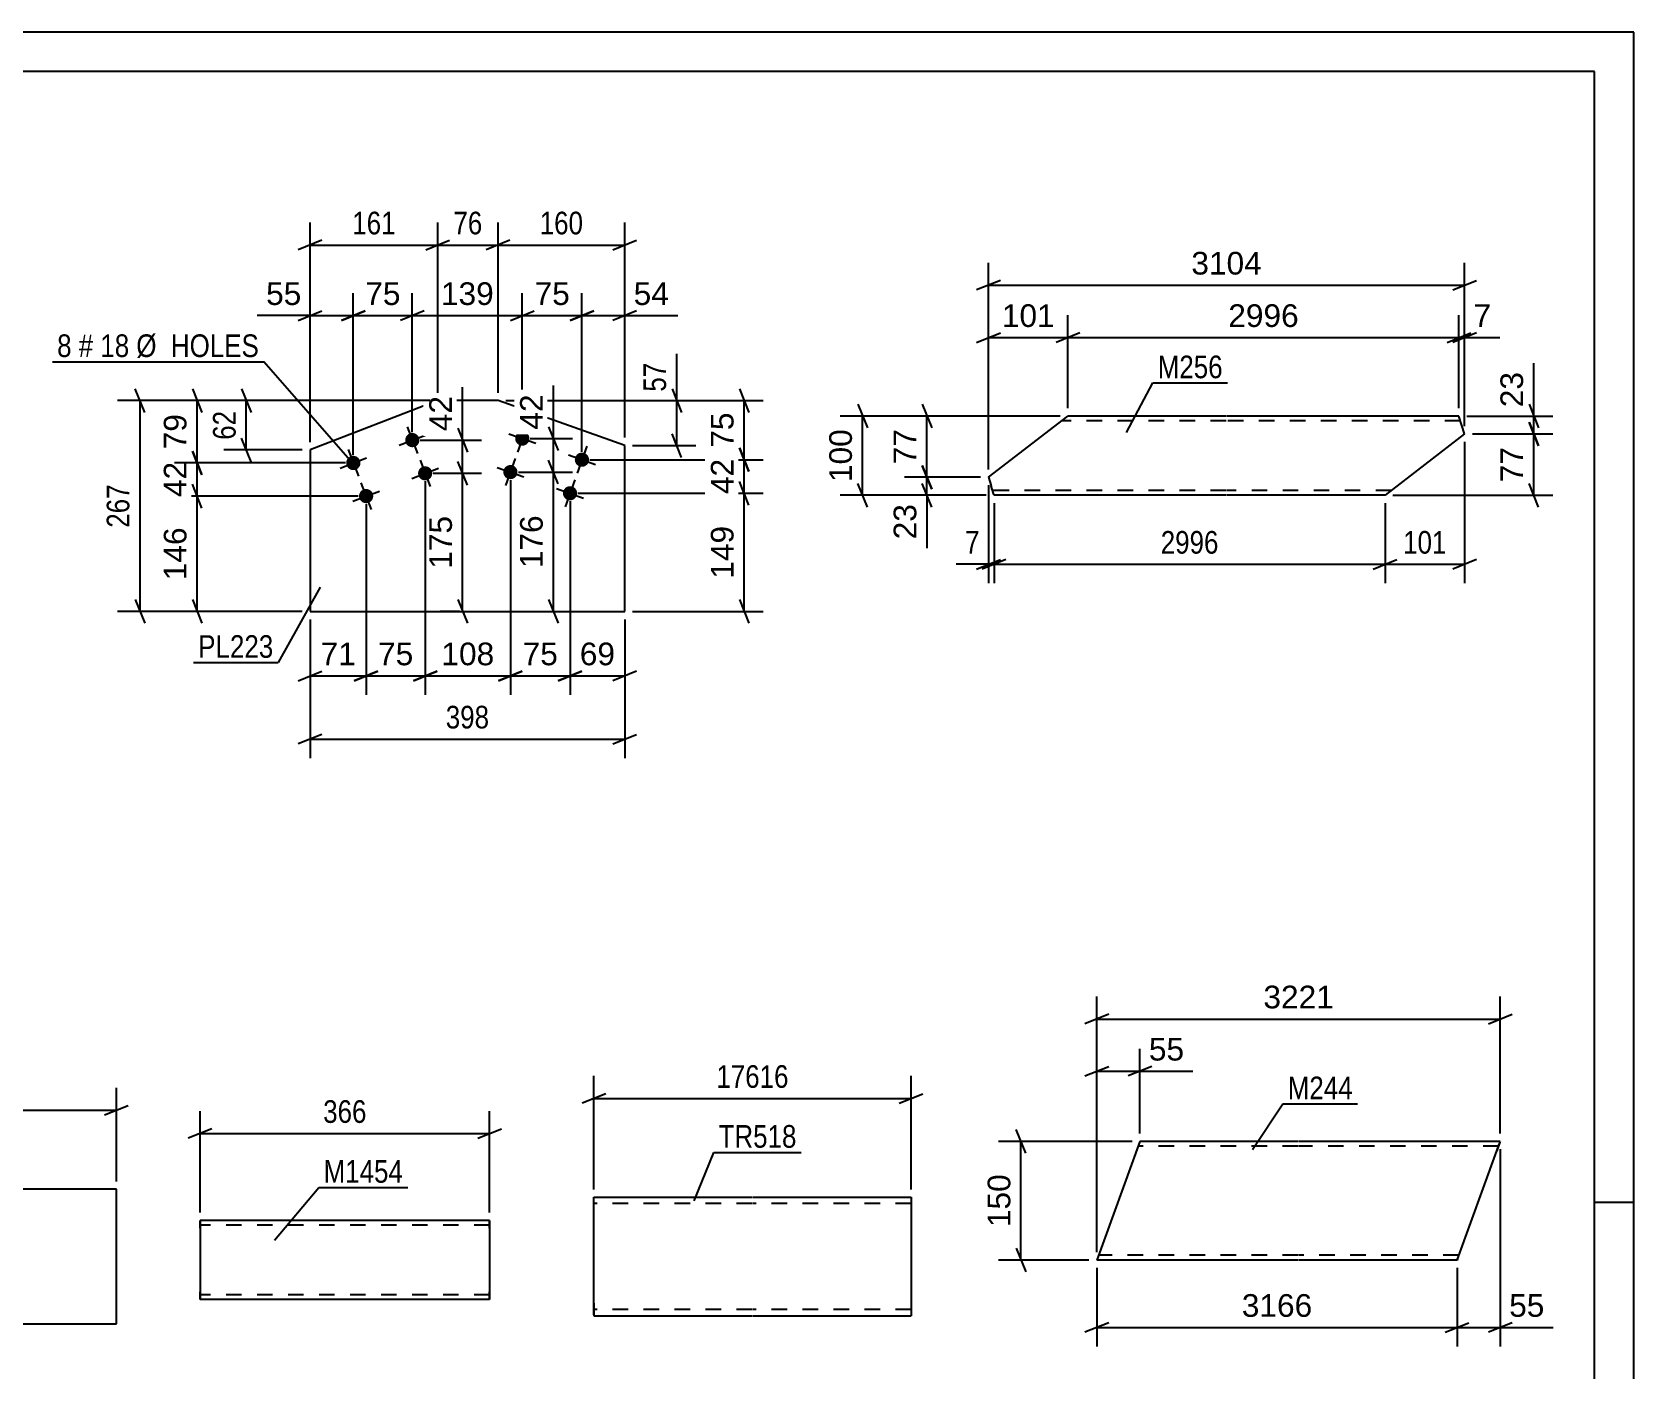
# Model space of a CAD drawing. Header units: millimetres. Extents: x 0 to 420, y 0 to 297.
# Drawn here: x 217.4 to 420, y 127.8 to 297 of the extents above; entities that cross this region are included whole.
import ezdxf

# ---------------------------------------------------------------- set-up
doc = ezdxf.new("R2010")
doc.units = ezdxf.units.MM
doc.linetypes.add('DXK_LINE_DOT2', pattern=[3.9198, 1.9599, -1.9599])
doc.styles.add('Arial', font='ARIAL.TTF', dxfattribs={"height": 0.2})
doc.styles.add('Arial Narrow', font='ARIALN.TTF', dxfattribs={"height": 0.2})

# ---------------------------------------------------------------- blocks, each defined once
blk = doc.blocks.new('Unknown-318887154-1115')
at = {"color": 5, "linetype": 'Continuous'}
for p, q in [((420, 297), (0, 297)), ((420, 0), (420, 297)), ((415, 292), (5, 292)), ((415, 5), (415, 292)), ((420, 149), (415, 149))]:
    blk.add_line(p, q, dxfattribs=at)
blk = doc.blocks.new('Part-318887154-2522 - 2506')
at = {"color": 2, "linetype": 'Continuous'}
for p, q in [((338.38, 240.7), (348.43, 248.44)), ((368.43, 248.44), (348.43, 248.44)), ((397.86, 248.44), (368.53, 248.44)), ((398.58, 246.18), (397.86, 248.44)), ((398.58, 246.18), (388.53, 238.44)), ((338.38, 240.7), (338.71, 239.64)), ((338.98, 238.79), (338.71, 239.64)), ((339.07, 238.53), (338.98, 238.79)), ((339.09, 238.44), (339.07, 238.53)), ((368.43, 238.44), (339.09, 238.44)), ((388.53, 238.44), (368.53, 238.44))]:
    blk.add_line(p, q, dxfattribs=at)
at = {"color": 7, "linetype": 'DXK_LINE_DOT2'}
for p, q in [((368.43, 247.84), (347.65, 247.84)), ((398.05, 247.84), (368.53, 247.84)), ((338.86, 239.18), (338.71, 239.64)), ((338.98, 238.79), (338.89, 239.08)), ((368.43, 239.04), (338.9, 239.04)), ((389.31, 239.04), (368.53, 239.04))]:
    blk.add_line(p, q, dxfattribs=at)
blk = doc.blocks.new('Part-318887154-2171 - 2155')
at = {"color": 2, "linetype": 'Continuous'}
for p, q in [((238.69, 146.73), (238.69, 146.73)), ((275.3, 146.73), (238.69, 146.73)), ((238.69, 146.64), (238.69, 146.73)), ((238.69, 146.38), (238.69, 146.64)), ((238.69, 145.99), (238.69, 146.38)), ((238.69, 145.99), (238.69, 137.47)), ((275.3, 146.73), (275.3, 146.64)), ((275.3, 146.64), (275.3, 146.38)), ((275.3, 146.38), (275.3, 145.99)), ((275.3, 145.99), (275.3, 137.47)), ((238.69, 137.08), (238.69, 137.47)), ((238.69, 136.82), (238.69, 137.08)), ((238.69, 136.73), (238.69, 136.82)), ((238.69, 136.73), (238.69, 136.73)), ((275.3, 136.73), (238.69, 136.73)), ((275.3, 137.47), (275.3, 137.08)), ((275.3, 137.08), (275.3, 136.82)), ((275.3, 136.82), (275.3, 136.73))]:
    blk.add_line(p, q, dxfattribs=at)
at = {"color": 7, "linetype": 'DXK_LINE_DOT2'}
for p, q in [((238.69, 146.73), (238.69, 146.73)), ((238.69, 146.73), (238.69, 146.64)), ((238.69, 146.64), (238.69, 146.38)), ((238.69, 146.38), (238.69, 146.13)), ((238.69, 146.13), (238.69, 137.37)), ((238.69, 146.13), (238.69, 146.13)), ((275.3, 146.13), (238.69, 146.13)), ((238.69, 146.08), (238.69, 146.13)), ((238.69, 146.08), (238.69, 146.13)), ((238.69, 146.08), (238.69, 137.7)), ((238.69, 145.99), (238.69, 146.08)), ((238.69, 145.95), (238.69, 145.99)), ((238.69, 145.76), (238.69, 145.95)), ((275.3, 146.64), (275.3, 146.73)), ((275.3, 146.38), (275.3, 146.64)), ((275.3, 146.13), (275.3, 146.38)), ((275.3, 146.13), (275.3, 137.37)), ((275.3, 146.08), (275.3, 146.13)), ((275.3, 146.08), (275.3, 146.13)), ((275.3, 146.08), (275.3, 137.7)), ((275.3, 145.99), (275.3, 146.08)), ((275.3, 145.95), (275.3, 145.99)), ((275.3, 145.76), (275.3, 145.95)), ((238.69, 145.76), (238.69, 137.5)), ((275.3, 145.76), (275.3, 137.5)), ((238.69, 137.5), (238.69, 137.7)), ((238.69, 137.37), (238.69, 137.5)), ((238.69, 137.5), (238.69, 137.37)), ((238.69, 137.33), (238.69, 137.37)), ((238.69, 137.37), (238.69, 137.33)), ((238.69, 137.37), (238.69, 137.08)), ((238.69, 137.33), (238.69, 137.33)), ((275.3, 137.33), (238.69, 137.33)), ((238.69, 137.08), (238.69, 136.82)), ((238.69, 136.82), (238.69, 136.73)), ((238.69, 136.73), (238.69, 136.73)), ((275.3, 137.5), (275.3, 137.7)), ((275.3, 137.37), (275.3, 137.5)), ((275.3, 137.5), (275.3, 137.37)), ((275.3, 137.33), (275.3, 137.37)), ((275.3, 137.37), (275.3, 137.33)), ((275.3, 137.08), (275.3, 137.37)), ((275.3, 136.82), (275.3, 137.08)), ((275.3, 136.73), (275.3, 136.82))]:
    blk.add_line(p, q, dxfattribs=at)
blk = doc.blocks.new('Part-318887154-2243 - 2229')
at = {"color": 2, "linetype": 'Continuous'}
for p, q in [((188.47, 150.68), (188.47, 133.68)), ((228.11, 150.68), (188.47, 150.68)), ((228.11, 133.68), (228.11, 150.68)), ((188.47, 133.68), (228.11, 133.68))]:
    blk.add_line(p, q, dxfattribs=at)
blk = doc.blocks.new('Part-318887154-1983 - 1963')
at = {"color": 2, "linetype": 'Continuous'}
for p, q in [((288.49, 136.27), (288.49, 149.67)), ((288.49, 149.67), (308.49, 149.67)), ((308.59, 149.67), (328.59, 149.67)), ((328.59, 149.67), (328.59, 149.55)), ((328.59, 149.55), (328.59, 134.67)), ((288.49, 136.27), (288.49, 134.67)), ((288.49, 134.67), (308.49, 134.67)), ((308.59, 134.67), (328.59, 134.67))]:
    blk.add_line(p, q, dxfattribs=at)
at = {"color": 7, "linetype": 'DXK_LINE_DOT2'}
for p, q in [((308.49, 148.87), (288.49, 148.87)), ((328.59, 148.87), (308.59, 148.87)), ((288.49, 134.79), (288.49, 136.27)), ((288.49, 135.47), (288.49, 135.53)), ((308.49, 135.47), (288.49, 135.47)), ((328.59, 135.47), (308.59, 135.47)), ((328.59, 135.47), (328.59, 135.53))]:
    blk.add_line(p, q, dxfattribs=at)
blk = doc.blocks.new('Bolt-318887154-1687 - 1681')
at = {"linetype": 'Continuous'}
for points in [[(280.28, 245.3, -1), (278.58, 245.9, -1)], [(287.82, 242.63, -1), (286.12, 243.23, -1)], [(278.77, 241.06, -1), (277.08, 241.66, -1)], [(286.31, 238.38, -1), (284.62, 238.99, -1)]]:
    blk.add_hatch(color=1, dxfattribs=at).paths.add_polyline_path(points)
at = {"color": 1, "linetype": 'Continuous'}
for p, q in [((280.03, 247.3), (278.83, 243.9)), ((277.73, 246.2), (281.13, 245)), ((285.27, 243.53), (288.67, 242.32)), ((287.57, 244.62), (286.37, 241.23)), ((276.23, 241.96), (279.62, 240.76)), ((278.53, 243.06), (277.32, 239.66)), ((283.77, 239.29), (287.16, 238.08)), ((286.07, 240.38), (284.86, 236.99))]:
    blk.add_line(p, q, dxfattribs=at)
blk = doc.blocks.new('Bolt-318887154-1692 - 1681')
at = {"linetype": 'Continuous'}
for points in [[(266.36, 245.73, -1), (264.68, 245.08, -1)], [(258.9, 242.84, -1), (257.22, 242.19, -1)], [(267.98, 241.53, -1), (266.31, 240.88, -1)], [(260.52, 238.65, -1), (258.84, 238, -1)]]:
    blk.add_hatch(color=1, dxfattribs=at).paths.add_polyline_path(points)
at = {"color": 1, "linetype": 'Continuous'}
for p, q in [((263.84, 244.75), (267.2, 246.05)), ((264.87, 247.08), (266.17, 243.73)), ((256.38, 241.87), (259.74, 243.17)), ((257.41, 244.2), (258.71, 240.84)), ((265.47, 240.56), (268.82, 241.86)), ((266.5, 242.89), (267.79, 239.53)), ((259.03, 240), (260.33, 236.64)), ((258.01, 237.67), (261.36, 238.97))]:
    blk.add_line(p, q, dxfattribs=at)
blk = doc.blocks.new('Part-318887154-1707 - 1681')
at = {"color": 2, "linetype": 'Continuous'}
for p, q in [((268.74, 250.4), (252.6, 244.16)), ((276.36, 250.4), (268.74, 250.4)), ((292.38, 244.72), (276.36, 250.4)), ((252.6, 244.16), (252.6, 223.74)), ((292.38, 223.74), (292.38, 244.72)), ((252.6, 223.74), (292.38, 223.74))]:
    blk.add_line(p, q, dxfattribs=at)
blk = doc.blocks.new('Part-318887154-2777 - 2761')
at = {"color": 2, "linetype": 'Continuous'}
for p, q in [((357.53, 156.74), (352.08, 141.74)), ((377.53, 156.74), (357.53, 156.74)), ((403.09, 156.74), (377.63, 156.74)), ((403.06, 156.65), (402.66, 155.54)), ((403.09, 156.74), (403.06, 156.65)), ((397.63, 141.74), (402.66, 155.54)), ((377.53, 141.74), (352.08, 141.74)), ((397.63, 141.74), (377.63, 141.74))]:
    blk.add_line(p, q, dxfattribs=at)
at = {"color": 7, "linetype": 'DXK_LINE_DOT2'}
for p, q in [((377.53, 156.14), (357.32, 156.14)), ((402.88, 156.14), (377.63, 156.14)), ((402.66, 155.54), (402.97, 156.39)), ((377.53, 142.34), (352.29, 142.34)), ((397.85, 142.34), (377.63, 142.34)), ((397.67, 141.83), (397.63, 141.74))]:
    blk.add_line(p, q, dxfattribs=at)
blk = doc.blocks.new('StraightDimension-318887154-2587 - 2506')
at = {"color": 7, "linetype": 'Continuous'}
for p, q in [((338.38, 239.7), (338.38, 227.3)), ((339.09, 237.44), (339.09, 227.3)), ((336.88, 229.1), (339.88, 230.3)), ((340.59, 230.3), (337.59, 229.1)), ((338.38, 229.7), (339.09, 229.7))]:
    blk.add_line(p, q, dxfattribs=at)
at = {"color": 0}
blk.add_wipeout([(337.85, 230.45), (337.85, 234.65), (334.82, 234.65), (334.82, 230.45)], dxfattribs=at)
at = {"color": 7, "linetype": 'Continuous'}
blk.add_line((338.38, 229.7), (334.3, 229.7), dxfattribs=at)
blk.add_line((338.38, 229.7), (334.3, 229.7), dxfattribs=at)
at = {"color": 3, "style": 'Arial Narrow'}
blk.add_text('7', height=2.86, dxfattribs=at).set_placement((335.42, 231.05))
blk = doc.blocks.new('StraightDimension-318887154-2558 - 2506')
at = {"color": 7, "linetype": 'Continuous'}
for p, q in [((398.58, 245.18), (398.58, 227.3)), ((388.53, 237.44), (388.53, 227.3)), ((387.03, 229.1), (390.03, 230.3)), ((388.53, 229.7), (398.58, 229.7)), ((400.08, 230.3), (397.08, 229.1))]:
    blk.add_line(p, q, dxfattribs=at)
at = {"color": 0}
blk.add_wipeout([(396.9, 230.45), (396.9, 234.65), (390.21, 234.65), (390.21, 230.45)], dxfattribs=at)
at = {"color": 3, "style": 'Arial Narrow'}
blk.add_text('101', height=2.863, dxfattribs=at).set_placement((390.81, 231.05))
blk = doc.blocks.new('StraightDimension-318887154-2538 - 2506')
at = {"color": 7, "linetype": 'Continuous'}
for p, q in [((406.73, 249.94), (407.93, 246.94)), ((398.86, 248.44), (409.73, 248.44)), ((407.93, 244.68), (406.73, 247.68)), ((407.33, 246.18), (407.33, 248.44)), ((399.58, 246.18), (409.73, 246.18))]:
    blk.add_line(p, q, dxfattribs=at)
at = {"color": 0}
blk.add_wipeout([(406.58, 254.61), (402.38, 254.61), (402.38, 248.96), (406.58, 248.96)], dxfattribs=at)
at = {"color": 7, "linetype": 'Continuous'}
blk.add_line((407.33, 248.44), (407.33, 255.13), dxfattribs=at)
blk.add_line((407.33, 248.44), (407.33, 255.13), dxfattribs=at)
at = {"color": 3, "style": 'Arial'}
blk.add_text('23', height=2.865, rotation=90.0002, dxfattribs=at).set_placement((405.98, 249.56))
blk = doc.blocks.new('StraightDimension-318887154-2525 - 2506')
at = {"color": 7, "linetype": 'Continuous'}
for p, q in [((406.73, 247.68), (407.93, 244.68)), ((399.58, 246.18), (409.73, 246.18)), ((407.33, 238.44), (407.33, 246.18)), ((407.93, 236.94), (406.73, 239.94)), ((389.53, 238.44), (409.73, 238.44))]:
    blk.add_line(p, q, dxfattribs=at)
at = {"color": 0}
blk.add_wipeout([(406.58, 245.13), (402.38, 245.13), (402.38, 239.48), (406.58, 239.48)], dxfattribs=at)
at = {"color": 3, "style": 'Arial'}
blk.add_text('77', height=2.865, rotation=90.0002, dxfattribs=at).set_placement((405.98, 240.08))
blk = doc.blocks.new('StraightDimension-318887154-2570 - 2506')
at = {"color": 7, "linetype": 'Continuous'}
for p, q in [((339.09, 237.44), (339.09, 227.3)), ((388.53, 237.44), (388.53, 227.3)), ((340.59, 230.3), (337.59, 229.1)), ((339.09, 229.7), (388.53, 229.7)), ((387.03, 229.1), (390.03, 230.3))]:
    blk.add_line(p, q, dxfattribs=at)
at = {"color": 0}
blk.add_wipeout([(368.07, 230.45), (368.07, 234.65), (359.56, 234.65), (359.56, 230.45)], dxfattribs=at)
at = {"color": 3, "style": 'Arial Narrow'}
blk.add_text('2996', height=2.863, dxfattribs=at).set_placement((360.16, 231.05))
blk = doc.blocks.new('StraightDimension-318887154-2605 - 2506')
at = {"color": 7, "linetype": 'Continuous'}
for p, q in [((338.38, 241.7), (338.38, 267.84)), ((398.58, 247.18), (398.58, 267.84)), ((339.88, 265.59), (336.88, 264.39)), ((397.08, 264.39), (400.08, 265.59)), ((338.38, 264.99), (398.58, 264.99))]:
    blk.add_line(p, q, dxfattribs=at)
at = {"color": 0}
blk.add_wipeout([(373.53, 265.74), (373.53, 269.94), (363.43, 269.94), (363.43, 265.74)], dxfattribs=at)
at = {"color": 3, "style": 'Arial'}
blk.add_text('3104', height=2.865, dxfattribs=at).set_placement((364.03, 266.34))
blk = doc.blocks.new('StraightDimension-318887154-2618 - 2506')
at = {"color": 7, "linetype": 'Continuous'}
for p, q in [((330, 249.94), (331.2, 246.94)), ((347.43, 248.44), (327.75, 248.44)), ((330.6, 240.7), (330.6, 248.44)), ((331.2, 239.2), (330, 242.2)), ((337.38, 240.7), (327.75, 240.7))]:
    blk.add_line(p, q, dxfattribs=at)
at = {"color": 0}
blk.add_wipeout([(329.85, 247.39), (325.65, 247.39), (325.65, 241.74), (329.85, 241.74)], dxfattribs=at)
at = {"color": 3, "style": 'Arial'}
blk.add_text('77', height=2.865, rotation=90.0002, dxfattribs=at).set_placement((329.25, 242.34))
blk = doc.blocks.new('StraightDimension-318887154-2642 - 2506')
at = {"color": 7, "linetype": 'Continuous'}
for p, q in [((330, 242.2), (331.2, 239.2)), ((337.38, 240.7), (327.75, 240.7)), ((331.2, 236.94), (330, 239.94)), ((330.6, 238.44), (330.6, 240.7)), ((338.09, 238.44), (327.75, 238.44))]:
    blk.add_line(p, q, dxfattribs=at)
at = {"color": 0}
blk.add_wipeout([(329.85, 237.91), (325.65, 237.91), (325.65, 232.26), (329.85, 232.26)], dxfattribs=at)
at = {"color": 7, "linetype": 'Continuous'}
blk.add_line((330.6, 238.44), (330.6, 231.74), dxfattribs=at)
blk.add_line((330.6, 238.44), (330.6, 231.74), dxfattribs=at)
at = {"color": 3, "style": 'Arial'}
blk.add_text('23', height=2.865, rotation=90.0002, dxfattribs=at).set_placement((329.25, 232.86))
blk = doc.blocks.new('StraightDimension-318887154-2667 - 2506')
at = {"color": 7, "linetype": 'Continuous'}
for p, q in [((338.38, 241.7), (338.38, 261.21)), ((348.43, 249.44), (348.43, 261.21)), ((336.88, 257.76), (339.88, 258.96)), ((338.38, 258.36), (348.43, 258.36)), ((349.93, 258.96), (346.93, 257.76))]:
    blk.add_line(p, q, dxfattribs=at)
at = {"color": 0}
blk.add_wipeout([(347.34, 259.11), (347.34, 263.31), (339.47, 263.31), (339.47, 259.11)], dxfattribs=at)
at = {"color": 3, "style": 'Arial'}
blk.add_text('101', height=2.865, dxfattribs=at).set_placement((340.07, 259.71))
blk = doc.blocks.new('StraightDimension-318887154-2684 - 2506')
at = {"color": 7, "linetype": 'Continuous'}
for p, q in [((348.43, 249.44), (348.43, 261.21)), ((397.86, 249.44), (397.86, 261.21)), ((349.93, 258.96), (346.93, 257.76)), ((348.43, 258.36), (397.86, 258.36)), ((396.36, 257.76), (399.36, 258.96))]:
    blk.add_line(p, q, dxfattribs=at)
at = {"color": 0}
blk.add_wipeout([(378.19, 259.11), (378.19, 263.31), (368.1, 263.31), (368.1, 259.11)], dxfattribs=at)
at = {"color": 3, "style": 'Arial'}
blk.add_text('2996', height=2.865, dxfattribs=at).set_placement((368.7, 259.71))
blk = doc.blocks.new('StraightDimension-318887154-2708 - 2506')
at = {"color": 7, "linetype": 'Continuous'}
for p, q in [((397.86, 249.44), (397.86, 261.21)), ((398.58, 247.18), (398.58, 261.21)), ((396.36, 257.76), (399.36, 258.96)), ((400.08, 258.96), (397.08, 257.76)), ((397.86, 258.36), (398.58, 258.36))]:
    blk.add_line(p, q, dxfattribs=at)
at = {"color": 0}
blk.add_wipeout([(402.53, 259.11), (402.53, 263.31), (399.11, 263.31), (399.11, 259.11)], dxfattribs=at)
at = {"color": 7, "linetype": 'Continuous'}
blk.add_line((398.58, 258.36), (403.05, 258.36), dxfattribs=at)
blk.add_line((398.58, 258.36), (403.05, 258.36), dxfattribs=at)
at = {"color": 3, "style": 'Arial'}
blk.add_text('7', height=2.87, dxfattribs=at).set_placement((399.71, 259.71))
blk = doc.blocks.new('StraightDimension-318887154-2728 - 2506')
at = {"color": 7, "linetype": 'Continuous'}
for p, q in [((321.86, 249.94), (323.06, 246.94)), ((347.43, 248.44), (319.61, 248.44)), ((322.46, 238.44), (322.46, 248.44)), ((323.06, 236.94), (321.86, 239.94)), ((338.09, 238.44), (319.61, 238.44))]:
    blk.add_line(p, q, dxfattribs=at)
at = {"color": 0}
blk.add_wipeout([(321.71, 247.37), (317.51, 247.37), (317.51, 239.5), (321.71, 239.5)], dxfattribs=at)
at = {"color": 3, "style": 'Arial'}
blk.add_text('100', height=2.865, rotation=90.0002, dxfattribs=at).set_placement((321.11, 240.1))
blk = doc.blocks.new('StraightDimension-318887154-2173 - 2155')
at = {"color": 7, "linetype": 'Continuous'}
for p, q in [((238.69, 147.73), (238.69, 160.58)), ((275.3, 147.73), (275.3, 160.58)), ((240.19, 158.33), (237.19, 157.13)), ((273.8, 157.13), (276.8, 158.33)), ((238.69, 157.73), (275.3, 157.73))]:
    blk.add_line(p, q, dxfattribs=at)
at = {"color": 0}
blk.add_wipeout([(260.34, 158.48), (260.34, 162.68), (253.65, 162.68), (253.65, 158.48)], dxfattribs=at)
at = {"color": 3, "style": 'Arial Narrow'}
blk.add_text('366', height=2.863, dxfattribs=at).set_placement((254.25, 159.08))
blk = doc.blocks.new('StraightDimension-318887154-2245 - 2229')
at = {"color": 7, "linetype": 'Continuous'}
for p, q in [((188.47, 151.68), (188.47, 163.53)), ((228.11, 151.68), (228.11, 163.53)), ((189.97, 161.28), (186.97, 160.08)), ((188.47, 160.68), (228.11, 160.68)), ((226.61, 160.08), (229.61, 161.28))]:
    blk.add_line(p, q, dxfattribs=at)
at = {"color": 0}
blk.add_wipeout([(211.63, 161.43), (211.63, 165.63), (204.95, 165.63), (204.95, 161.43)], dxfattribs=at)
at = {"color": 3, "style": 'Arial Narrow'}
blk.add_text('396', height=2.863, dxfattribs=at).set_placement((205.55, 162.03))
blk = doc.blocks.new('StraightDimension-318887154-1992 - 1963')
at = {"color": 7, "linetype": 'Continuous'}
for p, q in [((288.49, 150.67), (288.49, 165.01)), ((328.59, 150.67), (328.59, 165.01)), ((289.99, 162.76), (286.99, 161.56)), ((288.49, 162.16), (328.59, 162.16)), ((327.09, 161.56), (330.09, 162.76))]:
    blk.add_line(p, q, dxfattribs=at)
at = {"color": 0}
blk.add_wipeout([(313.71, 162.91), (313.71, 167.11), (303.37, 167.11), (303.37, 162.91)], dxfattribs=at)
at = {"color": 3, "style": 'Arial Narrow'}
blk.add_text('17616', height=2.863, dxfattribs=at).set_placement((303.97, 163.51))
blk = doc.blocks.new('StraightDimension-318887154-1735 - 1681')
at = {"color": 7, "linetype": 'Continuous'}
for p, q in [((238.91, 236.82), (237.71, 239.82)), ((258.68, 238.32), (235.46, 238.32)), ((238.31, 223.74), (238.31, 238.32)), ((237.71, 225.24), (238.91, 222.24)), ((251.6, 223.74), (235.46, 223.74))]:
    blk.add_line(p, q, dxfattribs=at)
at = {"color": 0}
blk.add_wipeout([(237.56, 234.96), (233.36, 234.96), (233.36, 227.09), (237.56, 227.09)], dxfattribs=at)
at = {"color": 3, "style": 'Arial'}
blk.add_text('146', height=2.865, rotation=90.0002, dxfattribs=at).set_placement((236.96, 227.69))
blk = doc.blocks.new('StraightDimension-318887154-1832 - 1681')
at = {"color": 7, "linetype": 'Continuous'}
for p, q in [((306.89, 251.9), (308.09, 248.9)), ((277.36, 250.4), (309.89, 250.4)), ((307.49, 242.93), (307.49, 250.4)), ((308.09, 241.43), (306.89, 244.43)), ((287.97, 242.93), (309.89, 242.93))]:
    blk.add_line(p, q, dxfattribs=at)
at = {"color": 0}
blk.add_wipeout([(306.74, 249.49), (302.54, 249.49), (302.54, 243.84), (306.74, 243.84)], dxfattribs=at)
at = {"color": 3, "style": 'Arial'}
blk.add_text('75', height=2.865, rotation=90.0002, dxfattribs=at).set_placement((306.14, 244.44))
blk = doc.blocks.new('StraightDimension-318887154-1719 - 1681')
at = {"color": 7, "linetype": 'Continuous'}
for p, q in [((268.15, 241.21), (274.28, 241.21)), ((272.48, 239.71), (271.28, 242.71)), ((271.88, 223.74), (271.88, 241.21)), ((271.28, 225.24), (272.48, 222.24)), ((271.49, 223.74), (269.03, 223.74))]:
    blk.add_line(p, q, dxfattribs=at)
at = {"color": 0}
blk.add_wipeout([(271.13, 236.41), (266.93, 236.41), (266.93, 228.54), (271.13, 228.54)], dxfattribs=at)
at = {"color": 3, "style": 'Arial'}
blk.add_text('175', height=2.865, rotation=90.0002, dxfattribs=at).set_placement((270.53, 229.14))
blk = doc.blocks.new('StraightDimension-318887154-1709 - 1681')
at = {"color": 7, "linetype": 'Continuous'}
for p, q in [((266.52, 245.4), (274.28, 245.4)), ((271.28, 246.9), (272.48, 243.9)), ((271.88, 241.21), (271.88, 245.4)), ((268.15, 241.21), (274.28, 241.21)), ((272.48, 239.71), (271.28, 242.71))]:
    blk.add_line(p, q, dxfattribs=at)
at = {"color": 0}
blk.add_wipeout([(271.13, 251.58), (266.93, 251.58), (266.93, 245.93), (271.13, 245.93)], dxfattribs=at)
at = {"color": 7, "linetype": 'Continuous'}
blk.add_line((271.88, 245.4), (271.88, 252.1), dxfattribs=at)
blk.add_line((271.88, 245.4), (271.88, 252.1), dxfattribs=at)
at = {"color": 3, "style": 'Arial'}
blk.add_text('42', height=2.865, rotation=90.0002, dxfattribs=at).set_placement((270.53, 246.53))
blk = doc.blocks.new('StraightDimension-318887154-1798 - 1681')
at = {"color": 7, "linetype": 'Continuous'}
for p, q in [((286.97, 243.93), (286.97, 263.99)), ((292.38, 245.72), (292.38, 263.99)), ((285.47, 260.54), (288.47, 261.74)), ((293.88, 261.74), (290.88, 260.54)), ((286.97, 261.14), (292.38, 261.14))]:
    blk.add_line(p, q, dxfattribs=at)
at = {"color": 0}
blk.add_wipeout([(298.55, 261.89), (298.55, 266.09), (292.91, 266.09), (292.91, 261.89)], dxfattribs=at)
at = {"color": 7, "linetype": 'Continuous'}
blk.add_line((292.38, 261.14), (299.08, 261.14), dxfattribs=at)
blk.add_line((292.38, 261.14), (299.08, 261.14), dxfattribs=at)
at = {"color": 3, "style": 'Arial'}
blk.add_text('54', height=2.865, dxfattribs=at).set_placement((293.51, 262.49))
blk = doc.blocks.new('StraightDimension-318887154-1741 - 1681')
at = {"color": 7, "linetype": 'Continuous'}
for p, q in [((237.71, 244.02), (238.91, 241.02)), ((257.06, 242.52), (235.46, 242.52)), ((238.31, 238.32), (238.31, 242.52)), ((238.91, 236.82), (237.71, 239.82)), ((258.68, 238.32), (235.46, 238.32))]:
    blk.add_line(p, q, dxfattribs=at)
at = {"color": 0}
blk.add_wipeout([(237.56, 243.24), (233.36, 243.24), (233.36, 237.6), (237.56, 237.6)], dxfattribs=at)
at = {"color": 3, "style": 'Arial'}
blk.add_text('42', height=2.865, rotation=90.0002, dxfattribs=at).set_placement((236.96, 238.2))
blk = doc.blocks.new('StraightDimension-318887154-1749 - 1681')
at = {"color": 7, "linetype": 'Continuous'}
for p, q in [((237.71, 251.9), (238.91, 248.9)), ((267.74, 250.4), (235.46, 250.4)), ((238.31, 242.52), (238.31, 250.4)), ((238.91, 241.02), (237.71, 244.02)), ((257.06, 242.52), (235.46, 242.52))]:
    blk.add_line(p, q, dxfattribs=at)
at = {"color": 0}
blk.add_wipeout([(237.56, 249.28), (233.36, 249.28), (233.36, 243.64), (237.56, 243.64)], dxfattribs=at)
at = {"color": 3, "style": 'Arial'}
blk.add_text('79', height=2.865, rotation=90.0002, dxfattribs=at).set_placement((236.96, 244.24))
blk = doc.blocks.new('StraightDimension-318887154-1758 - 1681')
at = {"color": 7, "linetype": 'Continuous'}
for p, q in [((252.6, 245.16), (252.6, 263.99)), ((258.06, 243.52), (258.06, 263.99)), ((251.1, 260.54), (254.1, 261.74)), ((259.56, 261.74), (256.56, 260.54)), ((252.6, 261.14), (258.06, 261.14))]:
    blk.add_line(p, q, dxfattribs=at)
at = {"color": 0}
blk.add_wipeout([(252.08, 261.89), (252.08, 266.09), (246.43, 266.09), (246.43, 261.89)], dxfattribs=at)
at = {"color": 7, "linetype": 'Continuous'}
blk.add_line((252.6, 261.14), (245.9, 261.14), dxfattribs=at)
blk.add_line((252.6, 261.14), (245.9, 261.14), dxfattribs=at)
at = {"color": 3, "style": 'Arial'}
blk.add_text('55', height=2.865, dxfattribs=at).set_placement((247.03, 262.49))
blk = doc.blocks.new('StraightDimension-318887154-1768 - 1681')
at = {"color": 7, "linetype": 'Continuous'}
for p, q in [((258.06, 243.52), (258.06, 263.99)), ((265.52, 246.4), (265.52, 263.99)), ((256.56, 260.54), (259.56, 261.74)), ((267.02, 261.74), (264.02, 260.54)), ((258.06, 261.14), (265.52, 261.14))]:
    blk.add_line(p, q, dxfattribs=at)
at = {"color": 0}
blk.add_wipeout([(264.61, 261.89), (264.61, 266.09), (258.97, 266.09), (258.97, 261.89)], dxfattribs=at)
at = {"color": 3, "style": 'Arial'}
blk.add_text('75', height=2.865, dxfattribs=at).set_placement((259.57, 262.49))
blk = doc.blocks.new('StraightDimension-318887154-1849 - 1681')
at = {"color": 7, "linetype": 'Continuous'}
for p, q in [((267.15, 240.21), (267.15, 213.19)), ((259.68, 237.32), (259.68, 213.19)), ((258.18, 214.99), (261.18, 216.19)), ((259.68, 215.59), (267.15, 215.59)), ((268.65, 216.19), (265.65, 214.99))]:
    blk.add_line(p, q, dxfattribs=at)
at = {"color": 0}
blk.add_wipeout([(266.24, 216.34), (266.24, 220.54), (260.59, 220.54), (260.59, 216.34)], dxfattribs=at)
at = {"color": 3, "style": 'Arial'}
blk.add_text('75', height=2.865, dxfattribs=at).set_placement((261.19, 216.94))
blk = doc.blocks.new('StraightDimension-318887154-1778 - 1681')
at = {"color": 7, "linetype": 'Continuous'}
for p, q in [((265.52, 246.4), (265.52, 263.99)), ((279.43, 246.6), (279.43, 263.99)), ((267.02, 261.74), (264.02, 260.54)), ((277.93, 260.54), (280.93, 261.74)), ((265.52, 261.14), (279.43, 261.14))]:
    blk.add_line(p, q, dxfattribs=at)
at = {"color": 0}
blk.add_wipeout([(276.41, 261.89), (276.41, 266.09), (268.54, 266.09), (268.54, 261.89)], dxfattribs=at)
at = {"color": 3, "style": 'Arial'}
blk.add_text('139', height=2.865, dxfattribs=at).set_placement((269.14, 262.49))
blk = doc.blocks.new('StraightDimension-318887154-1788 - 1681')
at = {"color": 7, "linetype": 'Continuous'}
for p, q in [((279.43, 246.6), (279.43, 263.99)), ((286.97, 243.93), (286.97, 263.99)), ((277.93, 260.54), (280.93, 261.74)), ((288.47, 261.74), (285.47, 260.54)), ((279.43, 261.14), (286.97, 261.14))]:
    blk.add_line(p, q, dxfattribs=at)
at = {"color": 0}
blk.add_wipeout([(286.02, 261.89), (286.02, 266.09), (280.38, 266.09), (280.38, 261.89)], dxfattribs=at)
at = {"color": 3, "style": 'Arial'}
blk.add_text('75', height=2.865, dxfattribs=at).set_placement((280.98, 262.49))
blk = doc.blocks.new('StraightDimension-318887154-1809 - 1681')
at = {"color": 7, "linetype": 'Continuous'}
for p, q in [((298.36, 251.9), (299.56, 248.9)), ((277.36, 250.4), (301.36, 250.4)), ((298.96, 244.72), (298.96, 250.4)), ((299.56, 243.22), (298.36, 246.22)), ((293.38, 244.72), (301.36, 244.72))]:
    blk.add_line(p, q, dxfattribs=at)
at = {"color": 0}
blk.add_wipeout([(298.21, 255.79), (294.01, 255.79), (294.01, 250.93), (298.21, 250.93)], dxfattribs=at)
at = {"color": 7, "linetype": 'Continuous'}
blk.add_line((298.96, 250.4), (298.96, 256.31), dxfattribs=at)
blk.add_line((298.96, 250.4), (298.96, 256.31), dxfattribs=at)
at = {"color": 3, "style": 'Arial Narrow'}
blk.add_text('57', height=2.863, rotation=90.0002, dxfattribs=at).set_placement((297.61, 251.53))
blk = doc.blocks.new('StraightDimension-318887154-1818 - 1681')
at = {"color": 7, "linetype": 'Continuous'}
for p, q in [((308.09, 237.19), (306.89, 240.19)), ((286.47, 238.69), (309.89, 238.69)), ((307.49, 223.74), (307.49, 238.69)), ((306.89, 225.24), (308.09, 222.24)), ((293.38, 223.74), (309.89, 223.74))]:
    blk.add_line(p, q, dxfattribs=at)
at = {"color": 0}
blk.add_wipeout([(306.74, 235.15), (302.54, 235.15), (302.54, 227.28), (306.74, 227.28)], dxfattribs=at)
at = {"color": 3, "style": 'Arial'}
blk.add_text('149', height=2.865, rotation=90.0002, dxfattribs=at).set_placement((306.14, 227.88))
blk = doc.blocks.new('StraightDimension-318887154-1824 - 1681')
at = {"color": 7, "linetype": 'Continuous'}
for p, q in [((306.89, 244.43), (308.09, 241.43)), ((287.97, 242.93), (309.89, 242.93)), ((307.49, 238.69), (307.49, 242.93)), ((308.09, 237.19), (306.89, 240.19)), ((286.47, 238.69), (309.89, 238.69))]:
    blk.add_line(p, q, dxfattribs=at)
at = {"color": 0}
blk.add_wipeout([(306.74, 243.63), (302.54, 243.63), (302.54, 237.98), (306.74, 237.98)], dxfattribs=at)
at = {"color": 3, "style": 'Arial'}
blk.add_text('42', height=2.865, rotation=90.0002, dxfattribs=at).set_placement((306.14, 238.58))
blk = doc.blocks.new('StraightDimension-318887154-1841 - 1681')
at = {"color": 7, "linetype": 'Continuous'}
for p, q in [((267.15, 240.21), (267.15, 213.19)), ((277.93, 240.36), (277.93, 213.19)), ((265.65, 214.99), (268.65, 216.19)), ((267.15, 215.59), (277.93, 215.59)), ((279.43, 216.19), (276.43, 214.99))]:
    blk.add_line(p, q, dxfattribs=at)
at = {"color": 0}
blk.add_wipeout([(276.47, 216.34), (276.47, 220.54), (268.6, 220.54), (268.6, 216.34)], dxfattribs=at)
at = {"color": 3, "style": 'Arial'}
blk.add_text('108', height=2.865, dxfattribs=at).set_placement((269.2, 216.94))
blk = doc.blocks.new('StraightDimension-318887154-1857 - 1681')
at = {"color": 7, "linetype": 'Continuous'}
for p, q in [((259.68, 237.32), (259.68, 213.19)), ((252.6, 222.74), (252.6, 213.19)), ((251.1, 214.99), (254.1, 216.19)), ((252.6, 215.59), (259.68, 215.59)), ((261.18, 216.19), (258.18, 214.99))]:
    blk.add_line(p, q, dxfattribs=at)
at = {"color": 0}
blk.add_wipeout([(258.97, 216.34), (258.97, 220.54), (253.32, 220.54), (253.32, 216.34)], dxfattribs=at)
at = {"color": 3, "style": 'Arial'}
blk.add_text('71', height=2.865, dxfattribs=at).set_placement((253.92, 216.94))
blk = doc.blocks.new('StraightDimension-318887154-1863 - 1681')
at = {"color": 7, "linetype": 'Continuous'}
for p, q in [((285.47, 237.69), (285.47, 213.19)), ((292.38, 222.74), (292.38, 213.19)), ((283.97, 214.99), (286.97, 216.19)), ((285.47, 215.59), (292.38, 215.59)), ((293.88, 216.19), (290.88, 214.99))]:
    blk.add_line(p, q, dxfattribs=at)
at = {"color": 0}
blk.add_wipeout([(291.75, 216.34), (291.75, 220.54), (286.1, 220.54), (286.1, 216.34)], dxfattribs=at)
at = {"color": 3, "style": 'Arial'}
blk.add_text('69', height=2.865, dxfattribs=at).set_placement((286.7, 216.94))
blk = doc.blocks.new('StraightDimension-318887154-1869 - 1681')
at = {"color": 7, "linetype": 'Continuous'}
for p, q in [((277.93, 240.36), (277.93, 213.19)), ((285.47, 237.69), (285.47, 213.19)), ((276.43, 214.99), (279.43, 216.19)), ((277.93, 215.59), (285.47, 215.59)), ((286.97, 216.19), (283.97, 214.99))]:
    blk.add_line(p, q, dxfattribs=at)
at = {"color": 0}
blk.add_wipeout([(284.52, 216.34), (284.52, 220.54), (278.87, 220.54), (278.87, 216.34)], dxfattribs=at)
at = {"color": 3, "style": 'Arial'}
blk.add_text('75', height=2.865, dxfattribs=at).set_placement((279.47, 216.94))
blk = doc.blocks.new('StraightDimension-318887154-1878 - 1681')
at = {"color": 7, "linetype": 'Continuous'}
for p, q in [((243.93, 251.9), (245.13, 248.9)), ((267.74, 250.4), (241.68, 250.4)), ((244.53, 244.16), (244.53, 250.4)), ((245.13, 242.66), (243.93, 245.66)), ((251.6, 244.16), (241.68, 244.16))]:
    blk.add_line(p, q, dxfattribs=at)
at = {"color": 0}
blk.add_wipeout([(243.78, 249.71), (239.58, 249.71), (239.58, 244.85), (243.78, 244.85)], dxfattribs=at)
at = {"color": 3, "style": 'Arial Narrow'}
blk.add_text('62', height=2.863, rotation=90.0002, dxfattribs=at).set_placement((243.18, 245.45))
blk = doc.blocks.new('StraightDimension-318887154-1887 - 1681')
at = {"color": 7, "linetype": 'Continuous'}
for p, q in [((252.6, 245.16), (252.6, 272.92)), ((268.74, 251.4), (268.74, 272.92)), ((254.1, 270.67), (251.1, 269.47)), ((252.6, 270.07), (268.74, 270.07)), ((267.24, 269.47), (270.24, 270.67))]:
    blk.add_line(p, q, dxfattribs=at)
at = {"color": 0}
blk.add_wipeout([(264.01, 270.82), (264.01, 275.02), (257.33, 275.02), (257.33, 270.82)], dxfattribs=at)
at = {"color": 3, "style": 'Arial Narrow'}
blk.add_text('161', height=2.863, dxfattribs=at).set_placement((257.93, 271.42))
blk = doc.blocks.new('StraightDimension-318887154-1897 - 1681')
at = {"color": 7, "linetype": 'Continuous'}
for p, q in [((268.74, 251.4), (268.74, 272.92)), ((276.36, 251.4), (276.36, 272.92)), ((267.24, 269.47), (270.24, 270.67)), ((268.74, 270.07), (276.36, 270.07)), ((277.86, 270.67), (274.86, 269.47))]:
    blk.add_line(p, q, dxfattribs=at)
at = {"color": 0}
blk.add_wipeout([(274.98, 270.82), (274.98, 275.02), (270.12, 275.02), (270.12, 270.82)], dxfattribs=at)
at = {"color": 3, "style": 'Arial Narrow'}
blk.add_text('76', height=2.863, dxfattribs=at).set_placement((270.72, 271.42))
blk = doc.blocks.new('StraightDimension-318887154-1907 - 1681')
at = {"color": 7, "linetype": 'Continuous'}
for p, q in [((276.36, 251.4), (276.36, 272.92)), ((292.38, 245.72), (292.38, 272.92)), ((277.86, 270.67), (274.86, 269.47)), ((276.36, 270.07), (292.38, 270.07)), ((290.88, 269.47), (293.88, 270.67))]:
    blk.add_line(p, q, dxfattribs=at)
at = {"color": 0}
blk.add_wipeout([(287.71, 270.82), (287.71, 275.02), (281.03, 275.02), (281.03, 270.82)], dxfattribs=at)
at = {"color": 3, "style": 'Arial Narrow'}
blk.add_text('160', height=2.863, dxfattribs=at).set_placement((281.63, 271.42))
blk = doc.blocks.new('StraightDimension-318887154-1918 - 1681')
at = {"color": 7, "linetype": 'Continuous'}
for p, q in [((231.69, 248.9), (230.49, 251.9)), ((267.74, 250.4), (228.24, 250.4)), ((231.09, 223.74), (231.09, 250.4)), ((230.49, 225.24), (231.69, 222.24)), ((251.6, 223.74), (228.24, 223.74))]:
    blk.add_line(p, q, dxfattribs=at)
at = {"color": 0}
blk.add_wipeout([(230.34, 240.41), (226.14, 240.41), (226.14, 233.73), (230.34, 233.73)], dxfattribs=at)
at = {"color": 3, "style": 'Arial Narrow'}
blk.add_text('267', height=2.863, rotation=90.0002, dxfattribs=at).set_placement((229.74, 234.33))
blk = doc.blocks.new('StraightDimension-318887154-1925 - 1681')
at = {"color": 7, "linetype": 'Continuous'}
for p, q in [((252.6, 222.74), (252.6, 205.2)), ((292.38, 222.74), (292.38, 205.2)), ((254.1, 208.2), (251.1, 207)), ((252.6, 207.6), (292.38, 207.6)), ((290.88, 207), (293.88, 208.2))]:
    blk.add_line(p, q, dxfattribs=at)
at = {"color": 0}
blk.add_wipeout([(275.83, 208.35), (275.83, 212.55), (269.15, 212.55), (269.15, 208.35)], dxfattribs=at)
at = {"color": 3, "style": 'Arial Narrow'}
blk.add_text('398', height=2.863, dxfattribs=at).set_placement((269.75, 208.95))
blk = doc.blocks.new('StraightDimension-318887154-1930 - 1681')
at = {"color": 7, "linetype": 'Continuous'}
for p, q in [((280.43, 245.6), (285.76, 245.6)), ((282.76, 247.1), (283.96, 244.1)), ((283.36, 241.36), (283.36, 245.6)), ((278.93, 241.36), (285.76, 241.36)), ((283.96, 239.86), (282.76, 242.86))]:
    blk.add_line(p, q, dxfattribs=at)
at = {"color": 0}
blk.add_wipeout([(282.61, 251.77), (278.41, 251.77), (278.41, 246.13), (282.61, 246.13)], dxfattribs=at)
at = {"color": 7, "linetype": 'Continuous'}
blk.add_line((283.36, 245.6), (283.36, 252.3), dxfattribs=at)
blk.add_line((283.36, 245.6), (283.36, 252.3), dxfattribs=at)
at = {"color": 3, "style": 'Arial'}
blk.add_text('42', height=2.865, rotation=90.0002, dxfattribs=at).set_placement((282.01, 246.73))
blk = doc.blocks.new('StraightDimension-318887154-1940 - 1681')
at = {"color": 7, "linetype": 'Continuous'}
for p, q in [((278.93, 241.36), (285.76, 241.36)), ((283.96, 239.86), (282.76, 242.86)), ((283.36, 223.74), (283.36, 241.36)), ((282.76, 225.24), (283.96, 222.24)), ((273.49, 223.74), (285.76, 223.74))]:
    blk.add_line(p, q, dxfattribs=at)
at = {"color": 0}
blk.add_wipeout([(282.61, 236.48), (278.41, 236.48), (278.41, 228.61), (282.61, 228.61)], dxfattribs=at)
at = {"color": 3, "style": 'Arial'}
blk.add_text('176', height=2.865, rotation=90.0002, dxfattribs=at).set_placement((282.01, 229.21))
blk = doc.blocks.new('StraightDimension-318887154-2829 - 2761')
at = {"color": 7, "linetype": 'Continuous'}
for p, q in [((352.08, 142.74), (352.08, 168.46)), ((357.53, 157.74), (357.53, 168.46)), ((350.58, 165.01), (353.58, 166.21)), ((359.03, 166.21), (356.03, 165.01)), ((352.08, 165.61), (357.53, 165.61))]:
    blk.add_line(p, q, dxfattribs=at)
at = {"color": 0}
blk.add_wipeout([(363.71, 166.36), (363.71, 170.56), (358.06, 170.56), (358.06, 166.36)], dxfattribs=at)
at = {"color": 7, "linetype": 'Continuous'}
blk.add_line((357.53, 165.61), (364.23, 165.61), dxfattribs=at)
blk.add_line((357.53, 165.61), (364.23, 165.61), dxfattribs=at)
at = {"color": 3, "style": 'Arial'}
blk.add_text('55', height=2.865, dxfattribs=at).set_placement((358.66, 166.96))
blk = doc.blocks.new('StraightDimension-318887154-2805 - 2761')
at = {"color": 7, "linetype": 'Continuous'}
for p, q in [((403.09, 155.74), (403.09, 130.81)), ((397.63, 140.74), (397.63, 130.81)), ((396.13, 132.61), (399.13, 133.81)), ((404.59, 133.81), (401.59, 132.61)), ((397.63, 133.21), (403.09, 133.21))]:
    blk.add_line(p, q, dxfattribs=at)
at = {"color": 0}
blk.add_wipeout([(409.27, 133.96), (409.27, 138.16), (403.62, 138.16), (403.62, 133.96)], dxfattribs=at)
at = {"color": 7, "linetype": 'Continuous'}
blk.add_line((403.09, 133.21), (409.79, 133.21), dxfattribs=at)
blk.add_line((403.09, 133.21), (409.79, 133.21), dxfattribs=at)
at = {"color": 3, "style": 'Arial'}
blk.add_text('55', height=2.865, dxfattribs=at).set_placement((404.22, 134.56))
blk = doc.blocks.new('StraightDimension-318887154-2818 - 2761')
at = {"color": 7, "linetype": 'Continuous'}
for p, q in [((352.08, 142.74), (352.08, 175.06)), ((403.09, 157.74), (403.09, 175.06)), ((353.58, 172.81), (350.58, 171.61)), ((352.08, 172.21), (403.09, 172.21)), ((401.59, 171.61), (404.59, 172.81))]:
    blk.add_line(p, q, dxfattribs=at)
at = {"color": 0}
blk.add_wipeout([(382.63, 172.96), (382.63, 177.16), (372.54, 177.16), (372.54, 172.96)], dxfattribs=at)
at = {"color": 3, "style": 'Arial'}
blk.add_text('3221', height=2.865, dxfattribs=at).set_placement((373.14, 173.56))
blk = doc.blocks.new('StraightDimension-318887154-2793 - 2761')
at = {"color": 7, "linetype": 'Continuous'}
for p, q in [((352.08, 140.74), (352.08, 130.81)), ((397.63, 140.74), (397.63, 130.81)), ((353.58, 133.81), (350.58, 132.61)), ((396.13, 132.61), (399.13, 133.81)), ((352.08, 133.21), (397.63, 133.21))]:
    blk.add_line(p, q, dxfattribs=at)
at = {"color": 0}
blk.add_wipeout([(379.9, 133.96), (379.9, 138.16), (369.81, 138.16), (369.81, 133.96)], dxfattribs=at)
at = {"color": 3, "style": 'Arial'}
blk.add_text('3166', height=2.865, dxfattribs=at).set_placement((370.41, 134.56))
blk = doc.blocks.new('StraightDimension-318887154-2780 - 2761')
at = {"color": 7, "linetype": 'Continuous'}
for p, q in [((343.09, 155.24), (341.89, 158.24)), ((356.53, 156.74), (339.64, 156.74)), ((342.49, 141.74), (342.49, 156.74)), ((341.89, 143.24), (343.09, 140.24)), ((351.08, 141.74), (339.64, 141.74))]:
    blk.add_line(p, q, dxfattribs=at)
at = {"color": 0}
blk.add_wipeout([(341.74, 153.17), (337.54, 153.17), (337.54, 145.3), (341.74, 145.3)], dxfattribs=at)
at = {"color": 3, "style": 'Arial'}
blk.add_text('150', height=2.865, rotation=90.0002, dxfattribs=at).set_placement((341.14, 145.9))
blk = doc.blocks.new('Mark-318887154-2518 - 2506')
at = {"color": 0}
blk.add_wipeout([(368.01, 253.23), (368.01, 256.23), (359.78, 256.23), (359.78, 253.23)], dxfattribs=at)
blk.add_wipeout([(368.01, 253.23), (368.01, 256.23), (359.78, 256.23), (359.78, 253.23)], dxfattribs=at)
at = {"color": 30, "linetype": 'Continuous'}
for p, q in [((355.82, 246.38), (359.18, 252.63)), ((359.18, 252.63), (368.61, 252.63))]:
    blk.add_line(p, q, dxfattribs=at)
at = {"color": 3, "style": 'Arial Narrow'}
blk.add_text('M256', height=2.863, dxfattribs=at).set_placement((359.78, 253.23))
blk = doc.blocks.new('Mark-318887154-2167 - 2155')
at = {"color": 0}
blk.add_wipeout([(264.35, 151.51), (264.35, 154.51), (254.3, 154.51), (254.3, 151.51)], dxfattribs=at)
blk.add_wipeout([(264.35, 151.51), (264.35, 154.51), (254.3, 154.51), (254.3, 151.51)], dxfattribs=at)
at = {"color": 30, "linetype": 'Continuous'}
for p, q in [((248.08, 144.27), (253.7, 150.91)), ((253.7, 150.91), (264.95, 150.91))]:
    blk.add_line(p, q, dxfattribs=at)
at = {"color": 3, "style": 'Arial Narrow'}
blk.add_text('M1454', height=2.863, dxfattribs=at).set_placement((254.3, 151.51))
blk = doc.blocks.new('Mark-318887154-1979 - 1963')
at = {"color": 0}
blk.add_wipeout([(314.11, 155.94), (314.11, 158.94), (304.25, 158.94), (304.25, 155.94)], dxfattribs=at)
blk.add_wipeout([(314.11, 155.94), (314.11, 158.94), (304.25, 158.94), (304.25, 155.94)], dxfattribs=at)
at = {"color": 30, "linetype": 'Continuous'}
for p, q in [((301.16, 149.21), (303.65, 155.34)), ((303.65, 155.34), (314.71, 155.34))]:
    blk.add_line(p, q, dxfattribs=at)
at = {"color": 3, "style": 'Arial Narrow'}
blk.add_text('TR518', height=2.863, dxfattribs=at).set_placement((304.25, 155.94))
blk = doc.blocks.new('Mark-318887154-1703 - 1681')
at = {"color": 0}
blk.add_wipeout([(247.95, 217.88), (247.95, 220.88), (238.45, 220.88), (238.45, 217.88)], dxfattribs=at)
blk.add_wipeout([(247.95, 217.88), (247.95, 220.88), (238.45, 220.88), (238.45, 217.88)], dxfattribs=at)
at = {"color": 30, "linetype": 'Continuous'}
for p in [(253.88, 226.83), (237.85, 217.28)]:
    blk.add_line(p, (248.55, 217.28), dxfattribs=at)
at = {"color": 3, "style": 'Arial Narrow'}
blk.add_text('PL223', height=2.863, dxfattribs=at).set_placement((238.45, 217.88))
blk = doc.blocks.new('MarkSet-318887154-1953 - 1681')
at = {"color": 0}
blk.add_wipeout([(222.44, 255.91), (222.44, 258.91), (220.61, 258.91), (220.61, 255.91)], dxfattribs=at)
blk.add_wipeout([(222.44, 255.91), (222.44, 258.91), (220.61, 258.91), (220.61, 255.91)], dxfattribs=at)
at = {"color": 3, "style": 'Arial Narrow'}
blk.add_text('8', height=2.86, dxfattribs=at).set_placement((220.61, 255.91))
at = {"color": 0}
blk.add_wipeout([(225.17, 255.91), (225.17, 258.91), (223.34, 258.91), (223.34, 255.91)], dxfattribs=at)
blk.add_wipeout([(225.17, 255.91), (225.17, 258.91), (223.34, 258.91), (223.34, 255.91)], dxfattribs=at)
blk.add_wipeout([(229.72, 255.91), (229.72, 258.91), (226.07, 258.91), (226.07, 255.91)], dxfattribs=at)
blk.add_wipeout([(229.72, 255.91), (229.72, 258.91), (226.07, 258.91), (226.07, 255.91)], dxfattribs=at)
at = {"color": 3, "style": 'Arial Narrow'}
for s, height, p in [('#', 2.86, (223.34, 255.91)), ('18', 2.863, (226.07, 255.91))]:
    blk.add_text(s, height=height, dxfattribs=at).set_placement(p)
at = {"color": 0}
blk.add_wipeout([(246.15, 255.91), (246.15, 258.91), (230.62, 258.91), (230.62, 255.91)], dxfattribs=at)
blk.add_wipeout([(246.15, 255.91), (246.15, 258.91), (230.62, 258.91), (230.62, 255.91)], dxfattribs=at)
at = {"color": 7, "linetype": 'Continuous'}
for p in [(220.01, 255.31), (258.25, 242.17)]:
    blk.add_line(p, (246.75, 255.31), dxfattribs=at)
at = {"color": 3, "style": 'Arial Narrow'}
blk.add_text('Ø  HOLES', height=2.863, dxfattribs=at).set_placement((230.62, 255.91))
blk = doc.blocks.new('Mark-318887154-2773 - 2761')
at = {"color": 0}
blk.add_wipeout([(384.44, 162.07), (384.44, 165.07), (376.22, 165.07), (376.22, 162.07)], dxfattribs=at)
blk.add_wipeout([(384.44, 162.07), (384.44, 165.07), (376.22, 165.07), (376.22, 162.07)], dxfattribs=at)
at = {"color": 30, "linetype": 'Continuous'}
for p, q in [((371.78, 155.72), (375.62, 161.47)), ((375.62, 161.47), (385.04, 161.47))]:
    blk.add_line(p, q, dxfattribs=at)
at = {"color": 3, "style": 'Arial Narrow'}
blk.add_text('M244', height=2.863, dxfattribs=at).set_placement((376.22, 162.07))

msp = doc.modelspace()

# ---------------------------------------------------------------- block references
for name in ['Unknown-318887154-1115', 'Part-318887154-1707 - 1681', 'Bolt-318887154-1687 - 1681', 'Part-318887154-2522 - 2506', 'Bolt-318887154-1692 - 1681', 'Part-318887154-2777 - 2761', 'Part-318887154-2243 - 2229', 'Part-318887154-1983 - 1963', 'Part-318887154-2171 - 2155']:
    msp.add_blockref(name, (0, 0))

# ---------------------------------------------------------------- next in the draw order: block references
for name in ['StraightDimension-318887154-1832 - 1681', 'StraightDimension-318887154-2558 - 2506', 'StraightDimension-318887154-1719 - 1681', 'StraightDimension-318887154-1735 - 1681', 'StraightDimension-318887154-1818 - 1681', 'StraightDimension-318887154-2587 - 2506', 'StraightDimension-318887154-2829 - 2761', 'StraightDimension-318887154-1992 - 1963', 'StraightDimension-318887154-2245 - 2229', 'StraightDimension-318887154-2173 - 2155', 'StraightDimension-318887154-2805 - 2761']:
    msp.add_blockref(name, (0, 0))

# ---------------------------------------------------------------- next in the draw order: block references
for name in ['StraightDimension-318887154-1798 - 1681', 'StraightDimension-318887154-2538 - 2506', 'StraightDimension-318887154-1709 - 1681', 'StraightDimension-318887154-1741 - 1681', 'StraightDimension-318887154-2818 - 2761', 'Mark-318887154-1979 - 1963', 'Mark-318887154-2167 - 2155', 'StraightDimension-318887154-2793 - 2761']:
    msp.add_blockref(name, (0, 0))

# ---------------------------------------------------------------- next in the draw order: block references
for name in ['StraightDimension-318887154-1749 - 1681', 'StraightDimension-318887154-2525 - 2506', 'Mark-318887154-2773 - 2761', 'StraightDimension-318887154-2780 - 2761']:
    msp.add_blockref(name, (0, 0))

# ---------------------------------------------------------------- next in the draw order: block references
for name in ['StraightDimension-318887154-2605 - 2506', 'StraightDimension-318887154-1758 - 1681', 'StraightDimension-318887154-1849 - 1681', 'StraightDimension-318887154-2570 - 2506']:
    msp.add_blockref(name, (0, 0))

# ---------------------------------------------------------------- next in the draw order: block references
for name in ['StraightDimension-318887154-1768 - 1681', 'StraightDimension-318887154-2618 - 2506', 'StraightDimension-318887154-1841 - 1681', 'StraightDimension-318887154-1857 - 1681']:
    msp.add_blockref(name, (0, 0))

# ---------------------------------------------------------------- next in the draw order: block references
for name in ['StraightDimension-318887154-1778 - 1681', 'StraightDimension-318887154-2642 - 2506']:
    msp.add_blockref(name, (0, 0))

# ---------------------------------------------------------------- next in the draw order: block references
for name in ['StraightDimension-318887154-1788 - 1681', 'StraightDimension-318887154-2667 - 2506', 'StraightDimension-318887154-1878 - 1681']:
    msp.add_blockref(name, (0, 0))

# ---------------------------------------------------------------- next in the draw order: block references
for name in ['StraightDimension-318887154-1887 - 1681', 'StraightDimension-318887154-2684 - 2506', 'StraightDimension-318887154-1809 - 1681']:
    msp.add_blockref(name, (0, 0))

# ---------------------------------------------------------------- next in the draw order: block references
for name in ['StraightDimension-318887154-1897 - 1681', 'StraightDimension-318887154-2708 - 2506', 'Mark-318887154-2518 - 2506', 'StraightDimension-318887154-2728 - 2506', 'StraightDimension-318887154-1824 - 1681']:
    msp.add_blockref(name, (0, 0))

# ---------------------------------------------------------------- next in the draw order: block references
for name in ['StraightDimension-318887154-1907 - 1681', 'StraightDimension-318887154-1918 - 1681', 'StraightDimension-318887154-1863 - 1681']:
    msp.add_blockref(name, (0, 0))

# ---------------------------------------------------------------- next in the draw order: block references
for name in ['MarkSet-318887154-1953 - 1681', 'StraightDimension-318887154-1869 - 1681']:
    msp.add_blockref(name, (0, 0))

# ---------------------------------------------------------------- next in the draw order: block references
for name in ['StraightDimension-318887154-1930 - 1681', 'StraightDimension-318887154-1925 - 1681']:
    msp.add_blockref(name, (0, 0))

# ---------------------------------------------------------------- next in the draw order: block references
for name in ['StraightDimension-318887154-1940 - 1681', 'Mark-318887154-1703 - 1681']:
    msp.add_blockref(name, (0, 0))

doc.saveas('drawing.dxf')
